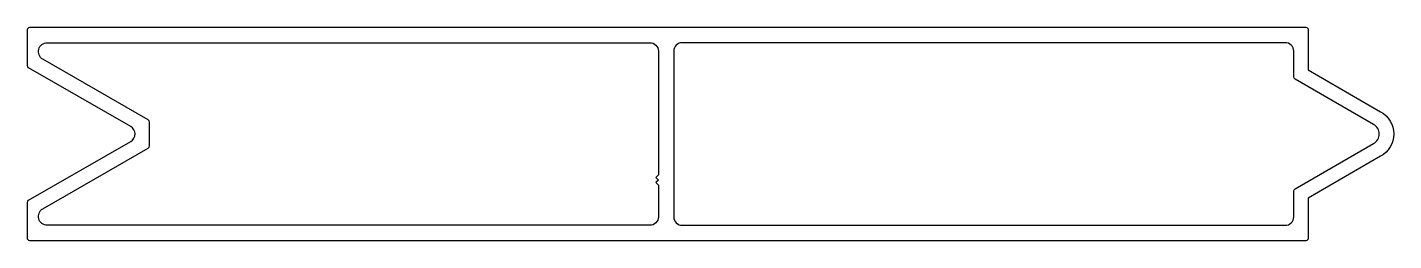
# Model space of a CAD drawing. Extents: x 795 to 955, y 564 to 589.
import ezdxf

# ---------------------------------------------------------------- set-up
doc = ezdxf.new("R2010")
doc.units = 0
doc.layers.get('0').update_dxf_attribs({"linetype": 'CONTINUOUS'})

msp = doc.modelspace()

# ---------------------------------------------------------------- linework, layer by layer
for points in [[(945.38, 584.02), (953.85, 579.13, -0.270455), (955.38, 576.52, -0.270455), (953.85, 573.91), (945.38, 569.02), (945.38, 564.32, -0.414214), (945.08, 564.02), (795.68, 564.02, -0.414214), (795.38, 564.32), (795.38, 568.5, -0.268115), (795.53, 568.76), (807.49, 575.65, 0.577764), (807.49, 577.39), (795.53, 584.28, -0.268115), (795.38, 584.54), (795.38, 588.72, -0.414214), (795.68, 589.02), (945.08, 589.02, -0.414214), (945.38, 588.72)], [(797.72, 587.22), (868.28, 587.22, -0.414214), (869.28, 586.22), (869.28, 576.52), (869.28, 571.72), (868.98, 571.42), (869.28, 571.12), (868.98, 570.82), (869.28, 570.52), (869.28, 566.82, -0.414214), (868.28, 565.82), (797.72, 565.82, -0.767573), (797.2, 567.76), (809.54, 574.87, 0.268115), (809.69, 575.13), (809.69, 577.91, 0.268115), (809.54, 578.17), (797.2, 585.28, -0.767573), (797.72, 587.22)], [(871.08, 576.52), (871.08, 566.82, 0.414214), (872.08, 565.82), (942.68, 565.82, 0.414214), (943.68, 566.82), (943.68, 569.83, -0.268115), (943.83, 570.09), (953.03, 575.39, 0.577764), (953.03, 577.65), (943.83, 582.95, -0.268115), (943.68, 583.21), (943.68, 586.22, 0.414214), (942.68, 587.22), (872.08, 587.22, 0.414214), (871.08, 586.22)]]:
    msp.add_lwpolyline(points, format="xyb", close=True)

doc.saveas('drawing.dxf')
